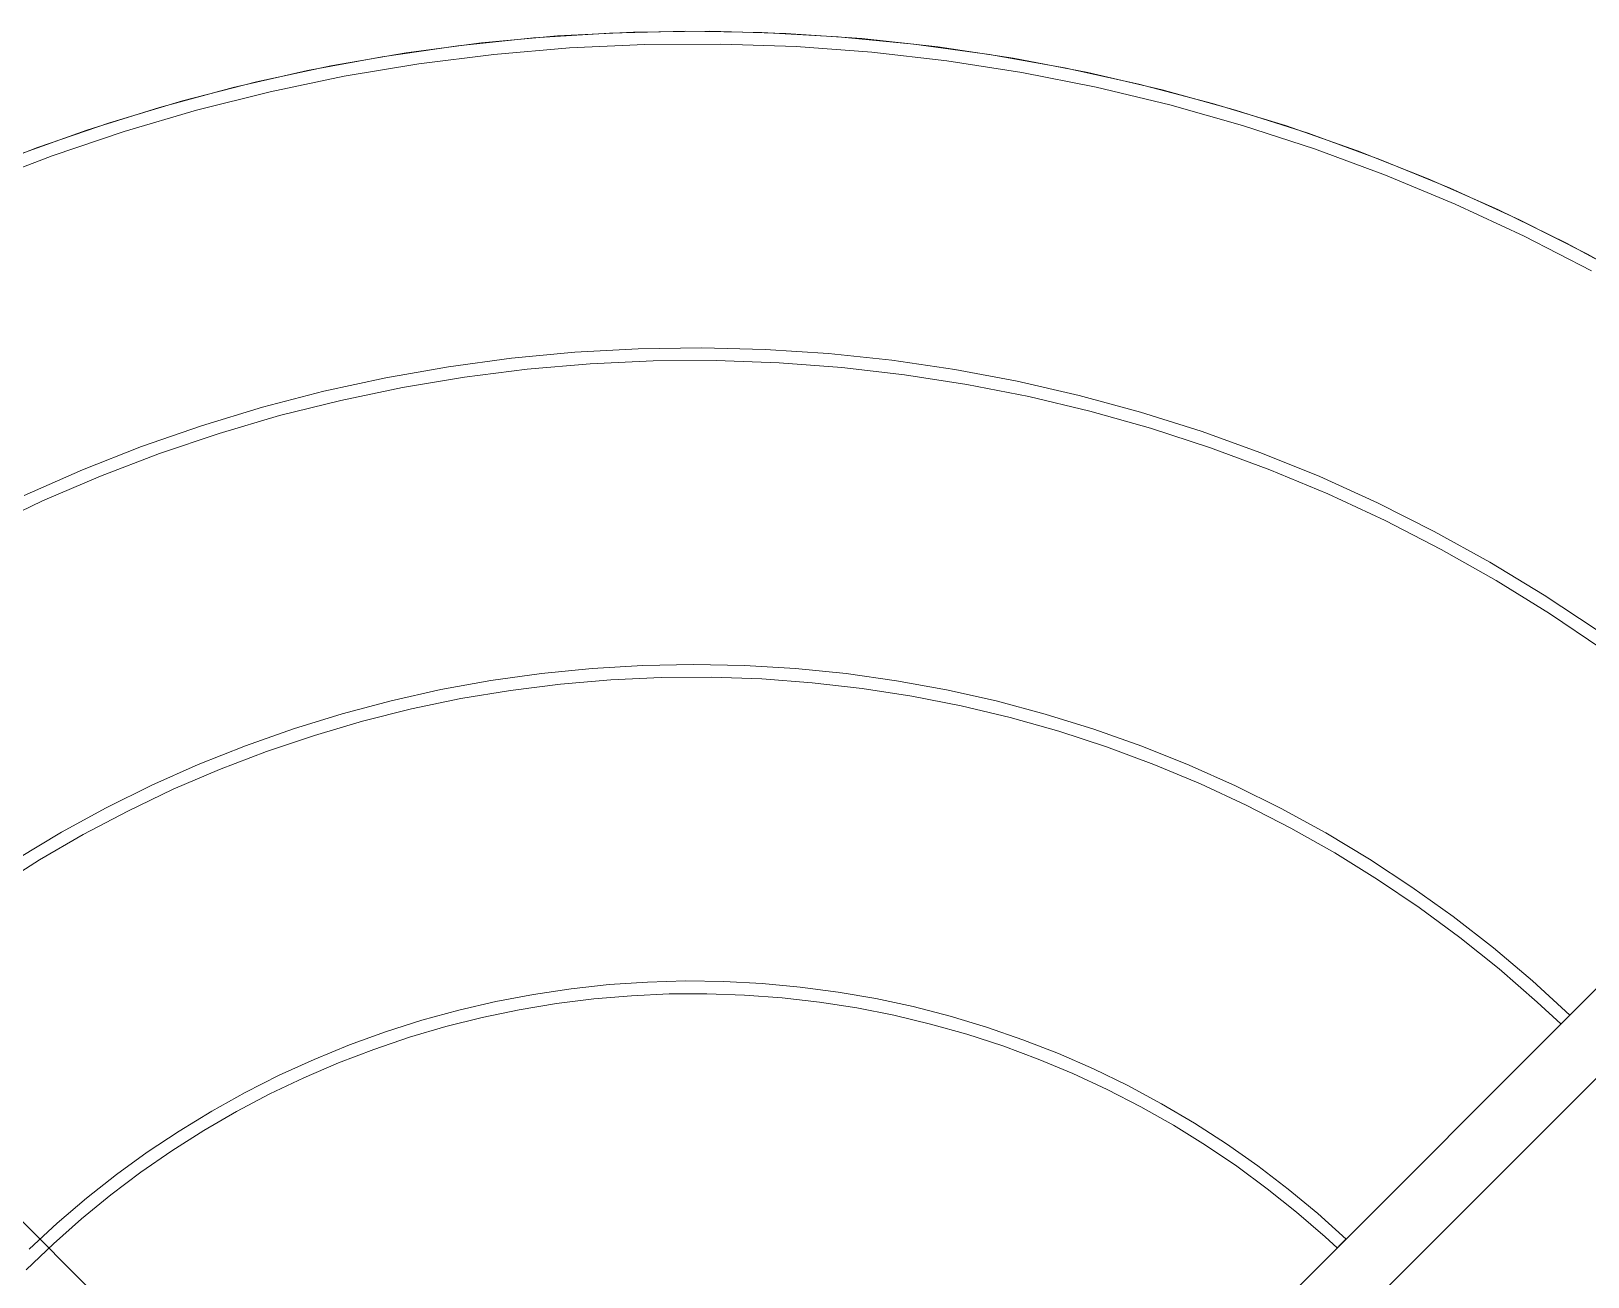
# Model space of a CAD drawing. Header units: millimetres. Extents: x -22227 to 20164, y 15335 to 61747.
# Drawn here: x -7923 to -7677, y 61351.2 to 61547.9 of the extents above; entities that cross this region are included whole.
import ezdxf

# ---------------------------------------------------------------- set-up
doc = ezdxf.new("R2010")
doc.units = ezdxf.units.MM
doc.layers.add('M-EQPM', color=7, linetype='Continuous', lineweight=5)

# ---------------------------------------------------------------- blocks, each defined once
blk = doc.blocks.new('DanNong_VRV_1 QUẠT - OD-A-12_1-2147179-MẶT BẰNG BỐ TRÍ THIẾT BỊ')
at = {"layer": 'M-EQPM'}
for p, q in [((-171.65, 419.45), (20.68, 227.11)), ((84.32, 227.11), (276.65, 419.45)), ((20.68, 227.11), (-168.82, 416.62)), ((273.82, 416.62), (84.32, 227.11)), ((283.72, 412.38), (91.39, 220.04)), ((91.39, 220.04), (280.9, 409.55))]:
    blk.add_line(p, q, dxfattribs=at)
at = {"layer": 'M-EQPM', "flags": 128}
for points in [[(201.07, 450), (190.48, 455.74), (179.67, 461.04), (168.66, 465.91), (157.46, 470.33), (146.1, 474.3), (134.58, 477.81), (122.94, 480.87), (111.18, 483.45), (99.32, 485.56), (87.4, 487.19), (75.41, 488.35), (63.39, 489.03), (51.35, 489.22), (39.32, 488.93), (27.3, 488.17), (15.33, 486.92), (3.41, 485.19), (-8.42, 482.99), (-20.16, 480.32), (-31.78, 477.18), (-43.27, 473.58), (-54.61, 469.52)], [(201.07, 450), (190.48, 455.74), (179.67, 461.04), (168.66, 465.91), (157.46, 470.33), (146.1, 474.3), (134.58, 477.81), (122.94, 480.87), (111.18, 483.45), (99.32, 485.56), (87.4, 487.19), (75.41, 488.35), (63.39, 489.03), (51.35, 489.22), (39.32, 488.93), (27.3, 488.17), (15.33, 486.92), (3.41, 485.19), (-8.42, 482.99), (-20.16, 480.32), (-31.78, 477.18), (-43.27, 473.58), (-54.61, 469.52)], [(204.35, 448.11), (193.84, 453.98), (183.1, 459.42), (172.15, 464.42), (161.01, 468.98), (149.69, 473.1), (138.22, 476.76), (126.61, 479.96), (114.89, 482.69), (103.06, 484.95), (91.16, 486.73), (79.19, 488.04), (67.18, 488.86), (55.14, 489.21), (43.11, 489.08), (31.08, 488.46), (19.09, 487.36), (7.16, 485.79), (-4.71, 483.74), (-16.48, 481.21), (-28.14, 478.22), (-39.67, 474.76), (-51.06, 470.85), (-62.27, 466.48)], [(-59.9, 465.29), (-48.73, 469.56), (-37.4, 473.39), (-25.93, 476.75), (-14.32, 479.66), (-2.62, 482.1), (9.18, 484.07), (21.04, 485.56), (32.96, 486.58), (44.91, 487.13), (56.87, 487.19), (68.82, 486.78), (80.74, 485.89), (92.62, 484.52), (104.44, 482.68), (116.17, 480.36), (127.81, 477.58), (139.32, 474.34), (150.69, 470.64), (161.9, 466.49), (172.94, 461.89), (183.79, 456.85), (194.43, 451.39)], [(-59.9, 465.29), (-48.73, 469.56), (-37.4, 473.39), (-25.93, 476.75), (-14.32, 479.66), (-2.62, 482.1), (9.18, 484.07), (21.04, 485.56), (32.96, 486.58), (44.91, 487.13), (56.87, 487.19), (68.82, 486.78), (80.74, 485.89), (92.62, 484.52), (104.44, 482.68), (116.17, 480.36), (127.81, 477.58), (139.32, 474.34), (150.69, 470.64), (161.9, 466.49), (172.94, 461.89), (183.79, 456.85), (194.43, 451.39)], [(-59.9, 465.29), (-48.73, 469.56), (-37.4, 473.39), (-25.93, 476.75), (-14.32, 479.66), (-2.62, 482.1), (9.18, 484.07), (21.04, 485.56), (32.96, 486.58), (44.91, 487.13), (56.87, 487.19), (68.82, 486.78), (80.74, 485.89), (92.62, 484.52), (104.44, 482.68), (116.17, 480.36), (127.81, 477.58), (139.32, 474.34), (150.69, 470.64), (161.9, 466.49), (172.94, 461.89), (183.79, 456.85), (194.43, 451.39)], [(195.36, 394.6), (186.99, 400.15), (178.41, 405.36), (169.62, 410.22), (160.65, 414.73), (151.51, 418.87), (142.21, 422.64), (132.76, 426.04), (123.19, 429.06), (113.5, 431.7), (103.71, 433.94), (93.85, 435.79), (83.91, 437.25), (73.93, 438.31), (63.91, 438.96), (53.87, 439.22), (43.84, 439.07), (33.81, 438.53), (23.82, 437.58), (13.87, 436.23), (3.98, 434.49), (-5.83, 432.35), (-15.54, 429.82), (-25.15, 426.91), (-34.63, 423.61), (-43.98, 419.94), (-53.17, 415.9)], [(-59.25, 410.74), (-50.26, 415.03), (-41.11, 418.96), (-31.8, 422.52), (-22.37, 425.7), (-12.81, 428.5), (-3.15, 430.92), (6.6, 432.96), (16.42, 434.6), (26.3, 435.84), (36.23, 436.69), (46.18, 437.14), (56.14, 437.2), (66.09, 436.85), (76.02, 436.11), (85.91, 434.97), (95.76, 433.44), (105.53, 431.51), (115.21, 429.2), (124.8, 426.5), (134.27, 423.41), (143.61, 419.96), (152.8, 416.13), (161.84, 411.93), (170.7, 407.38), (179.37, 402.48), (187.83, 397.24), (196.08, 391.66)], [(191.05, 333.84), (185.11, 339.27), (178.97, 344.45), (172.62, 349.38), (166.08, 354.06), (159.36, 358.47), (152.46, 362.6), (145.41, 366.46), (138.21, 370.03), (130.87, 373.32), (123.4, 376.3), (115.83, 378.99), (108.15, 381.37), (100.38, 383.44), (92.53, 385.2), (84.63, 386.64), (76.67, 387.76), (68.67, 388.57), (60.64, 389.06), (52.6, 389.22), (44.57, 389.07), (36.54, 388.59), (28.54, 387.79), (20.58, 386.67), (12.67, 385.24), (4.82, 383.49), (-2.95, 381.42), (-10.63, 379.05), (-18.21, 376.37), (-25.68, 373.4), (-33.02, 370.12), (-40.22, 366.56), (-47.28, 362.71), (-54.18, 358.58)], [(-57.45, 354.09), (-50.73, 358.35), (-43.85, 362.34), (-36.81, 366.06), (-29.62, 369.49), (-22.31, 372.63), (-14.88, 375.47), (-7.33, 378.01), (0.3, 380.26), (8.02, 382.19), (15.82, 383.81), (23.67, 385.12), (31.56, 386.12), (39.5, 386.8), (47.45, 387.16), (55.41, 387.2), (63.36, 386.93), (71.3, 386.33), (79.2, 385.42), (87.07, 384.2), (94.88, 382.66), (102.62, 380.81), (110.28, 378.65), (117.85, 376.19), (125.31, 373.42), (132.66, 370.36), (139.88, 367.01), (146.96, 363.37), (153.89, 359.46), (160.66, 355.26), (167.25, 350.81), (173.66, 346.09), (179.88, 341.12), (185.89, 335.9), (189.63, 332.43)], [(155.68, 298.47), (151.19, 302.51), (146.54, 306.37), (141.74, 310.03), (136.8, 313.5), (131.72, 316.77), (126.51, 319.84), (121.19, 322.69), (115.76, 325.33), (110.23, 327.75), (104.6, 329.95), (98.89, 331.92), (93.11, 333.66), (87.26, 335.17), (81.36, 336.44), (75.41, 337.48), (69.42, 338.27), (63.4, 338.83), (57.37, 339.14), (51.33, 339.22), (45.3, 339.05), (39.27, 338.64), (33.27, 337.99), (27.29, 337.1), (21.36, 335.98), (15.48, 334.61), (9.65, 333.02), (3.9, 331.19), (-1.78, 329.13), (-7.37, 326.84), (-12.87, 324.34), (-18.26, 321.62), (-23.54, 318.68), (-28.69, 315.53), (-33.72, 312.19), (-38.61, 308.64), (-43.35, 304.9), (-47.94, 300.97), (-52.37, 296.87)], [(-52.86, 293.58), (-48.56, 297.71), (-44.1, 301.66), (-39.49, 305.44), (-34.73, 309.02), (-29.83, 312.41), (-24.8, 315.61), (-19.64, 318.59), (-14.37, 321.38), (-8.99, 323.94), (-3.51, 326.29), (2.05, 328.42), (7.7, 330.33), (13.42, 332.01), (19.2, 333.45), (25.03, 334.67), (30.91, 335.65), (36.82, 336.4), (42.76, 336.9), (48.72, 337.17), (54.68, 337.21), (60.63, 337), (66.57, 336.56), (72.5, 335.87), (78.38, 334.96), (84.23, 333.8), (90.03, 332.42), (95.76, 330.8), (101.43, 328.96), (107.02, 326.89), (112.52, 324.6), (117.93, 322.09), (123.23, 319.37), (128.42, 316.43), (133.48, 313.29), (138.42, 309.96), (143.22, 306.42), (147.87, 302.7), (152.37, 298.8), (154.26, 297.06)]]:
    blk.add_lwpolyline(points, dxfattribs=at)
at = {"layer": 'M-EQPM'}
for points in [[(191.05, 333.84), (191.05, 333.84), (191.03, 333.82), (190.92, 333.72), (190.76, 333.56), (190.56, 333.36), (190.34, 333.14), (190.12, 332.91), (189.92, 332.71), (189.76, 332.55), (189.66, 332.45), (189.63, 332.43), (189.63, 332.43)], [(189.63, 332.43), (189.63, 332.43), (189.66, 332.45), (189.76, 332.55), (189.92, 332.71), (190.12, 332.91), (190.34, 333.14), (190.56, 333.36), (190.76, 333.56), (190.92, 333.72), (191.03, 333.82), (191.05, 333.84), (191.05, 333.84)], [(155.68, 298.47), (155.68, 298.47), (155.66, 298.45), (155.55, 298.35), (155.39, 298.19), (155.19, 297.99), (154.97, 297.77), (154.75, 297.54), (154.55, 297.34), (154.39, 297.18), (154.29, 297.08), (154.26, 297.06), (154.26, 297.06)], [(154.26, 297.06), (154.26, 297.06), (154.29, 297.08), (154.39, 297.18), (154.55, 297.34), (154.75, 297.54), (154.97, 297.77), (155.19, 297.99), (155.39, 298.19), (155.55, 298.35), (155.66, 298.45), (155.68, 298.47), (155.68, 298.47)]]:
    blk.add_open_spline(points, degree=3, dxfattribs=at)
blk = doc.blocks.new('DanNong_VRV_1 QUẠT - OD-A-12_1-V166-MẶT BẰNG BỐ TRÍ THIẾT BỊ')
at = {"layer": 'M-EQPM'}
for p, q in [((-171.65, 419.45), (20.68, 227.11)), ((84.32, 227.11), (276.65, 419.45)), ((20.68, 227.11), (-168.82, 416.62)), ((273.82, 416.62), (84.32, 227.11)), ((283.72, 412.38), (91.39, 220.04)), ((91.39, 220.04), (280.9, 409.55))]:
    blk.add_line(p, q, dxfattribs=at)
at = {"layer": 'M-EQPM', "flags": 128}
for points in [[(201.07, 450), (190.48, 455.74), (179.67, 461.04), (168.66, 465.91), (157.46, 470.33), (146.1, 474.3), (134.58, 477.81), (122.94, 480.87), (111.18, 483.45), (99.32, 485.56), (87.4, 487.19), (75.41, 488.35), (63.39, 489.03), (51.35, 489.22), (39.32, 488.93), (27.3, 488.17), (15.33, 486.92), (3.41, 485.19), (-8.42, 482.99), (-20.16, 480.32), (-31.78, 477.18), (-43.27, 473.58), (-54.61, 469.52)], [(201.07, 450), (190.48, 455.74), (179.67, 461.04), (168.66, 465.91), (157.46, 470.33), (146.1, 474.3), (134.58, 477.81), (122.94, 480.87), (111.18, 483.45), (99.32, 485.56), (87.4, 487.19), (75.41, 488.35), (63.39, 489.03), (51.35, 489.22), (39.32, 488.93), (27.3, 488.17), (15.33, 486.92), (3.41, 485.19), (-8.42, 482.99), (-20.16, 480.32), (-31.78, 477.18), (-43.27, 473.58), (-54.61, 469.52)], [(204.35, 448.11), (193.84, 453.98), (183.1, 459.42), (172.15, 464.42), (161.01, 468.98), (149.69, 473.1), (138.22, 476.76), (126.61, 479.96), (114.89, 482.69), (103.06, 484.95), (91.16, 486.73), (79.19, 488.04), (67.18, 488.86), (55.14, 489.21), (43.11, 489.08), (31.08, 488.46), (19.09, 487.36), (7.16, 485.79), (-4.71, 483.74), (-16.48, 481.21), (-28.14, 478.22), (-39.67, 474.76), (-51.06, 470.85), (-62.27, 466.48)], [(-59.9, 465.29), (-48.73, 469.56), (-37.4, 473.39), (-25.93, 476.75), (-14.32, 479.66), (-2.62, 482.1), (9.18, 484.07), (21.04, 485.56), (32.96, 486.58), (44.91, 487.13), (56.87, 487.19), (68.82, 486.78), (80.74, 485.89), (92.62, 484.52), (104.44, 482.68), (116.17, 480.36), (127.81, 477.58), (139.32, 474.34), (150.69, 470.64), (161.9, 466.49), (172.94, 461.89), (183.79, 456.85), (194.43, 451.39)], [(-59.9, 465.29), (-48.73, 469.56), (-37.4, 473.39), (-25.93, 476.75), (-14.32, 479.66), (-2.62, 482.1), (9.18, 484.07), (21.04, 485.56), (32.96, 486.58), (44.91, 487.13), (56.87, 487.19), (68.82, 486.78), (80.74, 485.89), (92.62, 484.52), (104.44, 482.68), (116.17, 480.36), (127.81, 477.58), (139.32, 474.34), (150.69, 470.64), (161.9, 466.49), (172.94, 461.89), (183.79, 456.85), (194.43, 451.39)], [(-59.9, 465.29), (-48.73, 469.56), (-37.4, 473.39), (-25.93, 476.75), (-14.32, 479.66), (-2.62, 482.1), (9.18, 484.07), (21.04, 485.56), (32.96, 486.58), (44.91, 487.13), (56.87, 487.19), (68.82, 486.78), (80.74, 485.89), (92.62, 484.52), (104.44, 482.68), (116.17, 480.36), (127.81, 477.58), (139.32, 474.34), (150.69, 470.64), (161.9, 466.49), (172.94, 461.89), (183.79, 456.85), (194.43, 451.39)], [(195.36, 394.6), (186.99, 400.15), (178.41, 405.36), (169.62, 410.22), (160.65, 414.73), (151.51, 418.87), (142.21, 422.64), (132.76, 426.04), (123.19, 429.06), (113.5, 431.7), (103.71, 433.94), (93.85, 435.79), (83.91, 437.25), (73.93, 438.31), (63.91, 438.96), (53.87, 439.22), (43.84, 439.07), (33.81, 438.53), (23.82, 437.58), (13.87, 436.23), (3.98, 434.49), (-5.83, 432.35), (-15.54, 429.82), (-25.15, 426.91), (-34.63, 423.61), (-43.98, 419.94), (-53.17, 415.9)], [(-59.25, 410.74), (-50.26, 415.03), (-41.11, 418.96), (-31.8, 422.52), (-22.37, 425.7), (-12.81, 428.5), (-3.15, 430.92), (6.6, 432.96), (16.42, 434.6), (26.3, 435.84), (36.23, 436.69), (46.18, 437.14), (56.14, 437.2), (66.09, 436.85), (76.02, 436.11), (85.91, 434.97), (95.76, 433.44), (105.53, 431.51), (115.21, 429.2), (124.8, 426.5), (134.27, 423.41), (143.61, 419.96), (152.8, 416.13), (161.84, 411.93), (170.7, 407.38), (179.37, 402.48), (187.83, 397.24), (196.08, 391.66)], [(191.05, 333.84), (185.11, 339.27), (178.97, 344.45), (172.62, 349.38), (166.08, 354.06), (159.36, 358.47), (152.46, 362.6), (145.41, 366.46), (138.21, 370.03), (130.87, 373.32), (123.4, 376.3), (115.83, 378.99), (108.15, 381.37), (100.38, 383.44), (92.53, 385.2), (84.63, 386.64), (76.67, 387.76), (68.67, 388.57), (60.64, 389.06), (52.6, 389.22), (44.57, 389.07), (36.54, 388.59), (28.54, 387.79), (20.58, 386.67), (12.67, 385.24), (4.82, 383.49), (-2.95, 381.42), (-10.63, 379.05), (-18.21, 376.37), (-25.68, 373.4), (-33.02, 370.12), (-40.22, 366.56), (-47.28, 362.71), (-54.18, 358.58)], [(-57.45, 354.09), (-50.73, 358.35), (-43.85, 362.34), (-36.81, 366.06), (-29.62, 369.49), (-22.31, 372.63), (-14.88, 375.47), (-7.33, 378.01), (0.3, 380.26), (8.02, 382.19), (15.82, 383.81), (23.67, 385.12), (31.56, 386.12), (39.5, 386.8), (47.45, 387.16), (55.41, 387.2), (63.36, 386.93), (71.3, 386.33), (79.2, 385.42), (87.07, 384.2), (94.88, 382.66), (102.62, 380.81), (110.28, 378.65), (117.85, 376.19), (125.31, 373.42), (132.66, 370.36), (139.88, 367.01), (146.96, 363.37), (153.89, 359.46), (160.66, 355.26), (167.25, 350.81), (173.66, 346.09), (179.88, 341.12), (185.89, 335.9), (189.63, 332.43)], [(155.68, 298.47), (151.19, 302.51), (146.54, 306.37), (141.74, 310.03), (136.8, 313.5), (131.72, 316.77), (126.51, 319.84), (121.19, 322.69), (115.76, 325.33), (110.23, 327.75), (104.6, 329.95), (98.89, 331.92), (93.11, 333.66), (87.26, 335.17), (81.36, 336.44), (75.41, 337.48), (69.42, 338.27), (63.4, 338.83), (57.37, 339.14), (51.33, 339.22), (45.3, 339.05), (39.27, 338.64), (33.27, 337.99), (27.29, 337.1), (21.36, 335.98), (15.48, 334.61), (9.65, 333.02), (3.9, 331.19), (-1.78, 329.13), (-7.37, 326.84), (-12.87, 324.34), (-18.26, 321.62), (-23.54, 318.68), (-28.69, 315.53), (-33.72, 312.19), (-38.61, 308.64), (-43.35, 304.9), (-47.94, 300.97), (-52.37, 296.87)], [(-52.86, 293.58), (-48.56, 297.71), (-44.1, 301.66), (-39.49, 305.44), (-34.73, 309.02), (-29.83, 312.41), (-24.8, 315.61), (-19.64, 318.59), (-14.37, 321.38), (-8.99, 323.94), (-3.51, 326.29), (2.05, 328.42), (7.7, 330.33), (13.42, 332.01), (19.2, 333.45), (25.03, 334.67), (30.91, 335.65), (36.82, 336.4), (42.76, 336.9), (48.72, 337.17), (54.68, 337.21), (60.63, 337), (66.57, 336.56), (72.5, 335.87), (78.38, 334.96), (84.23, 333.8), (90.03, 332.42), (95.76, 330.8), (101.43, 328.96), (107.02, 326.89), (112.52, 324.6), (117.93, 322.09), (123.23, 319.37), (128.42, 316.43), (133.48, 313.29), (138.42, 309.96), (143.22, 306.42), (147.87, 302.7), (152.37, 298.8), (154.26, 297.06)]]:
    blk.add_lwpolyline(points, dxfattribs=at)
at = {"layer": 'M-EQPM'}
for points in [[(191.05, 333.84), (191.05, 333.84), (191.03, 333.82), (190.92, 333.72), (190.76, 333.56), (190.56, 333.36), (190.34, 333.14), (190.12, 332.91), (189.92, 332.71), (189.76, 332.55), (189.66, 332.45), (189.63, 332.43), (189.63, 332.43)], [(189.63, 332.43), (189.63, 332.43), (189.66, 332.45), (189.76, 332.55), (189.92, 332.71), (190.12, 332.91), (190.34, 333.14), (190.56, 333.36), (190.76, 333.56), (190.92, 333.72), (191.03, 333.82), (191.05, 333.84), (191.05, 333.84)], [(155.68, 298.47), (155.68, 298.47), (155.66, 298.45), (155.55, 298.35), (155.39, 298.19), (155.19, 297.99), (154.97, 297.77), (154.75, 297.54), (154.55, 297.34), (154.39, 297.18), (154.29, 297.08), (154.26, 297.06), (154.26, 297.06)], [(154.26, 297.06), (154.26, 297.06), (154.29, 297.08), (154.39, 297.18), (154.55, 297.34), (154.75, 297.54), (154.97, 297.77), (155.19, 297.99), (155.39, 298.19), (155.55, 298.35), (155.66, 298.45), (155.68, 298.47), (155.68, 298.47)]]:
    blk.add_open_spline(points, degree=3, dxfattribs=at)
blk = doc.blocks.new('DanNong_VRV_1 QUẠT - OD-A-12_1-V175-MẶT BẰNG BỐ TRÍ THIẾT BỊ')
at = {"layer": 'M-EQPM'}
for p, q in [((-171.65, 419.45), (20.68, 227.11)), ((-171.65, 419.45), (20.68, 227.11)), ((84.32, 227.11), (276.65, 419.45)), ((84.32, 227.11), (276.65, 419.45)), ((20.68, 227.11), (-168.82, 416.62)), ((20.68, 227.11), (-168.82, 416.62)), ((273.82, 416.62), (84.32, 227.11)), ((273.82, 416.62), (84.32, 227.11)), ((283.72, 412.38), (91.39, 220.04)), ((283.72, 412.38), (91.39, 220.04)), ((91.39, 220.04), (280.9, 409.55)), ((91.39, 220.04), (280.9, 409.55))]:
    blk.add_line(p, q, dxfattribs=at)
at = {"layer": 'M-EQPM', "flags": 128}
for points in [[(201.07, 450), (190.48, 455.74), (179.67, 461.04), (168.66, 465.91), (157.46, 470.33), (146.1, 474.3), (134.58, 477.81), (122.94, 480.87), (111.18, 483.45), (99.32, 485.56), (87.4, 487.19), (75.41, 488.35), (63.39, 489.03), (51.35, 489.22), (39.32, 488.93), (27.3, 488.17), (15.33, 486.92), (3.41, 485.19), (-8.42, 482.99), (-20.16, 480.32), (-31.78, 477.18), (-43.27, 473.58), (-54.61, 469.52)], [(201.07, 450), (190.48, 455.74), (179.67, 461.04), (168.66, 465.91), (157.46, 470.33), (146.1, 474.3), (134.58, 477.81), (122.94, 480.87), (111.18, 483.45), (99.32, 485.56), (87.4, 487.19), (75.41, 488.35), (63.39, 489.03), (51.35, 489.22), (39.32, 488.93), (27.3, 488.17), (15.33, 486.92), (3.41, 485.19), (-8.42, 482.99), (-20.16, 480.32), (-31.78, 477.18), (-43.27, 473.58), (-54.61, 469.52)], [(201.07, 450), (190.48, 455.74), (179.67, 461.04), (168.66, 465.91), (157.46, 470.33), (146.1, 474.3), (134.58, 477.81), (122.94, 480.87), (111.18, 483.45), (99.32, 485.56), (87.4, 487.19), (75.41, 488.35), (63.39, 489.03), (51.35, 489.22), (39.32, 488.93), (27.3, 488.17), (15.33, 486.92), (3.41, 485.19), (-8.42, 482.99), (-20.16, 480.32), (-31.78, 477.18), (-43.27, 473.58), (-54.61, 469.52)], [(201.07, 450), (190.48, 455.74), (179.67, 461.04), (168.66, 465.91), (157.46, 470.33), (146.1, 474.3), (134.58, 477.81), (122.94, 480.87), (111.18, 483.45), (99.32, 485.56), (87.4, 487.19), (75.41, 488.35), (63.39, 489.03), (51.35, 489.22), (39.32, 488.93), (27.3, 488.17), (15.33, 486.92), (3.41, 485.19), (-8.42, 482.99), (-20.16, 480.32), (-31.78, 477.18), (-43.27, 473.58), (-54.61, 469.52)], [(204.35, 448.11), (193.84, 453.98), (183.1, 459.42), (172.15, 464.42), (161.01, 468.98), (149.69, 473.1), (138.22, 476.76), (126.61, 479.96), (114.89, 482.69), (103.06, 484.95), (91.16, 486.73), (79.19, 488.04), (67.18, 488.86), (55.14, 489.21), (43.11, 489.08), (31.08, 488.46), (19.09, 487.36), (7.16, 485.79), (-4.71, 483.74), (-16.48, 481.21), (-28.14, 478.22), (-39.67, 474.76), (-51.06, 470.85), (-62.27, 466.48)], [(204.35, 448.11), (193.84, 453.98), (183.1, 459.42), (172.15, 464.42), (161.01, 468.98), (149.69, 473.1), (138.22, 476.76), (126.61, 479.96), (114.89, 482.69), (103.06, 484.95), (91.16, 486.73), (79.19, 488.04), (67.18, 488.86), (55.14, 489.21), (43.11, 489.08), (31.08, 488.46), (19.09, 487.36), (7.16, 485.79), (-4.71, 483.74), (-16.48, 481.21), (-28.14, 478.22), (-39.67, 474.76), (-51.06, 470.85), (-62.27, 466.48)], [(-59.9, 465.29), (-48.73, 469.56), (-37.4, 473.39), (-25.93, 476.75), (-14.32, 479.66), (-2.62, 482.1), (9.18, 484.07), (21.04, 485.56), (32.96, 486.58), (44.91, 487.13), (56.87, 487.19), (68.82, 486.78), (80.74, 485.89), (92.62, 484.52), (104.44, 482.68), (116.17, 480.36), (127.81, 477.58), (139.32, 474.34), (150.69, 470.64), (161.9, 466.49), (172.94, 461.89), (183.79, 456.85), (194.43, 451.39)], [(-59.9, 465.29), (-48.73, 469.56), (-37.4, 473.39), (-25.93, 476.75), (-14.32, 479.66), (-2.62, 482.1), (9.18, 484.07), (21.04, 485.56), (32.96, 486.58), (44.91, 487.13), (56.87, 487.19), (68.82, 486.78), (80.74, 485.89), (92.62, 484.52), (104.44, 482.68), (116.17, 480.36), (127.81, 477.58), (139.32, 474.34), (150.69, 470.64), (161.9, 466.49), (172.94, 461.89), (183.79, 456.85), (194.43, 451.39)], [(-59.9, 465.29), (-48.73, 469.56), (-37.4, 473.39), (-25.93, 476.75), (-14.32, 479.66), (-2.62, 482.1), (9.18, 484.07), (21.04, 485.56), (32.96, 486.58), (44.91, 487.13), (56.87, 487.19), (68.82, 486.78), (80.74, 485.89), (92.62, 484.52), (104.44, 482.68), (116.17, 480.36), (127.81, 477.58), (139.32, 474.34), (150.69, 470.64), (161.9, 466.49), (172.94, 461.89), (183.79, 456.85), (194.43, 451.39)], [(-59.9, 465.29), (-48.73, 469.56), (-37.4, 473.39), (-25.93, 476.75), (-14.32, 479.66), (-2.62, 482.1), (9.18, 484.07), (21.04, 485.56), (32.96, 486.58), (44.91, 487.13), (56.87, 487.19), (68.82, 486.78), (80.74, 485.89), (92.62, 484.52), (104.44, 482.68), (116.17, 480.36), (127.81, 477.58), (139.32, 474.34), (150.69, 470.64), (161.9, 466.49), (172.94, 461.89), (183.79, 456.85), (194.43, 451.39)], [(-59.9, 465.29), (-48.73, 469.56), (-37.4, 473.39), (-25.93, 476.75), (-14.32, 479.66), (-2.62, 482.1), (9.18, 484.07), (21.04, 485.56), (32.96, 486.58), (44.91, 487.13), (56.87, 487.19), (68.82, 486.78), (80.74, 485.89), (92.62, 484.52), (104.44, 482.68), (116.17, 480.36), (127.81, 477.58), (139.32, 474.34), (150.69, 470.64), (161.9, 466.49), (172.94, 461.89), (183.79, 456.85), (194.43, 451.39)], [(-59.9, 465.29), (-48.73, 469.56), (-37.4, 473.39), (-25.93, 476.75), (-14.32, 479.66), (-2.62, 482.1), (9.18, 484.07), (21.04, 485.56), (32.96, 486.58), (44.91, 487.13), (56.87, 487.19), (68.82, 486.78), (80.74, 485.89), (92.62, 484.52), (104.44, 482.68), (116.17, 480.36), (127.81, 477.58), (139.32, 474.34), (150.69, 470.64), (161.9, 466.49), (172.94, 461.89), (183.79, 456.85), (194.43, 451.39)], [(195.36, 394.6), (186.99, 400.15), (178.41, 405.36), (169.62, 410.22), (160.65, 414.73), (151.51, 418.87), (142.21, 422.64), (132.76, 426.04), (123.19, 429.06), (113.5, 431.7), (103.71, 433.94), (93.85, 435.79), (83.91, 437.25), (73.93, 438.31), (63.91, 438.96), (53.87, 439.22), (43.84, 439.07), (33.81, 438.53), (23.82, 437.58), (13.87, 436.23), (3.98, 434.49), (-5.83, 432.35), (-15.54, 429.82), (-25.15, 426.91), (-34.63, 423.61), (-43.98, 419.94), (-53.17, 415.9)], [(195.36, 394.6), (186.99, 400.15), (178.41, 405.36), (169.62, 410.22), (160.65, 414.73), (151.51, 418.87), (142.21, 422.64), (132.76, 426.04), (123.19, 429.06), (113.5, 431.7), (103.71, 433.94), (93.85, 435.79), (83.91, 437.25), (73.93, 438.31), (63.91, 438.96), (53.87, 439.22), (43.84, 439.07), (33.81, 438.53), (23.82, 437.58), (13.87, 436.23), (3.98, 434.49), (-5.83, 432.35), (-15.54, 429.82), (-25.15, 426.91), (-34.63, 423.61), (-43.98, 419.94), (-53.17, 415.9)], [(-59.25, 410.74), (-50.26, 415.03), (-41.11, 418.96), (-31.8, 422.52), (-22.37, 425.7), (-12.81, 428.5), (-3.15, 430.92), (6.6, 432.96), (16.42, 434.6), (26.3, 435.84), (36.23, 436.69), (46.18, 437.14), (56.14, 437.2), (66.09, 436.85), (76.02, 436.11), (85.91, 434.97), (95.76, 433.44), (105.53, 431.51), (115.21, 429.2), (124.8, 426.5), (134.27, 423.41), (143.61, 419.96), (152.8, 416.13), (161.84, 411.93), (170.7, 407.38), (179.37, 402.48), (187.83, 397.24), (196.08, 391.66)], [(-59.25, 410.74), (-50.26, 415.03), (-41.11, 418.96), (-31.8, 422.52), (-22.37, 425.7), (-12.81, 428.5), (-3.15, 430.92), (6.6, 432.96), (16.42, 434.6), (26.3, 435.84), (36.23, 436.69), (46.18, 437.14), (56.14, 437.2), (66.09, 436.85), (76.02, 436.11), (85.91, 434.97), (95.76, 433.44), (105.53, 431.51), (115.21, 429.2), (124.8, 426.5), (134.27, 423.41), (143.61, 419.96), (152.8, 416.13), (161.84, 411.93), (170.7, 407.38), (179.37, 402.48), (187.83, 397.24), (196.08, 391.66)], [(191.05, 333.84), (185.11, 339.27), (178.97, 344.45), (172.62, 349.38), (166.08, 354.06), (159.36, 358.47), (152.46, 362.6), (145.41, 366.46), (138.21, 370.03), (130.87, 373.32), (123.4, 376.3), (115.83, 378.99), (108.15, 381.37), (100.38, 383.44), (92.53, 385.2), (84.63, 386.64), (76.67, 387.76), (68.67, 388.57), (60.64, 389.06), (52.6, 389.22), (44.57, 389.07), (36.54, 388.59), (28.54, 387.79), (20.58, 386.67), (12.67, 385.24), (4.82, 383.49), (-2.95, 381.42), (-10.63, 379.05), (-18.21, 376.37), (-25.68, 373.4), (-33.02, 370.12), (-40.22, 366.56), (-47.28, 362.71), (-54.18, 358.58)], [(191.05, 333.84), (185.11, 339.27), (178.97, 344.45), (172.62, 349.38), (166.08, 354.06), (159.36, 358.47), (152.46, 362.6), (145.41, 366.46), (138.21, 370.03), (130.87, 373.32), (123.4, 376.3), (115.83, 378.99), (108.15, 381.37), (100.38, 383.44), (92.53, 385.2), (84.63, 386.64), (76.67, 387.76), (68.67, 388.57), (60.64, 389.06), (52.6, 389.22), (44.57, 389.07), (36.54, 388.59), (28.54, 387.79), (20.58, 386.67), (12.67, 385.24), (4.82, 383.49), (-2.95, 381.42), (-10.63, 379.05), (-18.21, 376.37), (-25.68, 373.4), (-33.02, 370.12), (-40.22, 366.56), (-47.28, 362.71), (-54.18, 358.58)], [(-57.45, 354.09), (-50.73, 358.35), (-43.85, 362.34), (-36.81, 366.06), (-29.62, 369.49), (-22.31, 372.63), (-14.88, 375.47), (-7.33, 378.01), (0.3, 380.26), (8.02, 382.19), (15.82, 383.81), (23.67, 385.12), (31.56, 386.12), (39.5, 386.8), (47.45, 387.16), (55.41, 387.2), (63.36, 386.93), (71.3, 386.33), (79.2, 385.42), (87.07, 384.2), (94.88, 382.66), (102.62, 380.81), (110.28, 378.65), (117.85, 376.19), (125.31, 373.42), (132.66, 370.36), (139.88, 367.01), (146.96, 363.37), (153.89, 359.46), (160.66, 355.26), (167.25, 350.81), (173.66, 346.09), (179.88, 341.12), (185.89, 335.9), (189.63, 332.43)], [(-57.45, 354.09), (-50.73, 358.35), (-43.85, 362.34), (-36.81, 366.06), (-29.62, 369.49), (-22.31, 372.63), (-14.88, 375.47), (-7.33, 378.01), (0.3, 380.26), (8.02, 382.19), (15.82, 383.81), (23.67, 385.12), (31.56, 386.12), (39.5, 386.8), (47.45, 387.16), (55.41, 387.2), (63.36, 386.93), (71.3, 386.33), (79.2, 385.42), (87.07, 384.2), (94.88, 382.66), (102.62, 380.81), (110.28, 378.65), (117.85, 376.19), (125.31, 373.42), (132.66, 370.36), (139.88, 367.01), (146.96, 363.37), (153.89, 359.46), (160.66, 355.26), (167.25, 350.81), (173.66, 346.09), (179.88, 341.12), (185.89, 335.9), (189.63, 332.43)], [(155.68, 298.47), (151.19, 302.51), (146.54, 306.37), (141.74, 310.03), (136.8, 313.5), (131.72, 316.77), (126.51, 319.84), (121.19, 322.69), (115.76, 325.33), (110.23, 327.75), (104.6, 329.95), (98.89, 331.92), (93.11, 333.66), (87.26, 335.17), (81.36, 336.44), (75.41, 337.48), (69.42, 338.27), (63.4, 338.83), (57.37, 339.14), (51.33, 339.22), (45.3, 339.05), (39.27, 338.64), (33.27, 337.99), (27.29, 337.1), (21.36, 335.98), (15.48, 334.61), (9.65, 333.02), (3.9, 331.19), (-1.78, 329.13), (-7.37, 326.84), (-12.87, 324.34), (-18.26, 321.62), (-23.54, 318.68), (-28.69, 315.53), (-33.72, 312.19), (-38.61, 308.64), (-43.35, 304.9), (-47.94, 300.97), (-52.37, 296.87)], [(155.68, 298.47), (151.19, 302.51), (146.54, 306.37), (141.74, 310.03), (136.8, 313.5), (131.72, 316.77), (126.51, 319.84), (121.19, 322.69), (115.76, 325.33), (110.23, 327.75), (104.6, 329.95), (98.89, 331.92), (93.11, 333.66), (87.26, 335.17), (81.36, 336.44), (75.41, 337.48), (69.42, 338.27), (63.4, 338.83), (57.37, 339.14), (51.33, 339.22), (45.3, 339.05), (39.27, 338.64), (33.27, 337.99), (27.29, 337.1), (21.36, 335.98), (15.48, 334.61), (9.65, 333.02), (3.9, 331.19), (-1.78, 329.13), (-7.37, 326.84), (-12.87, 324.34), (-18.26, 321.62), (-23.54, 318.68), (-28.69, 315.53), (-33.72, 312.19), (-38.61, 308.64), (-43.35, 304.9), (-47.94, 300.97), (-52.37, 296.87)], [(-52.86, 293.58), (-48.56, 297.71), (-44.1, 301.66), (-39.49, 305.44), (-34.73, 309.02), (-29.83, 312.41), (-24.8, 315.61), (-19.64, 318.59), (-14.37, 321.38), (-8.99, 323.94), (-3.51, 326.29), (2.05, 328.42), (7.7, 330.33), (13.42, 332.01), (19.2, 333.45), (25.03, 334.67), (30.91, 335.65), (36.82, 336.4), (42.76, 336.9), (48.72, 337.17), (54.68, 337.21), (60.63, 337), (66.57, 336.56), (72.5, 335.87), (78.38, 334.96), (84.23, 333.8), (90.03, 332.42), (95.76, 330.8), (101.43, 328.96), (107.02, 326.89), (112.52, 324.6), (117.93, 322.09), (123.23, 319.37), (128.42, 316.43), (133.48, 313.29), (138.42, 309.96), (143.22, 306.42), (147.87, 302.7), (152.37, 298.8), (154.26, 297.06)], [(-52.86, 293.58), (-48.56, 297.71), (-44.1, 301.66), (-39.49, 305.44), (-34.73, 309.02), (-29.83, 312.41), (-24.8, 315.61), (-19.64, 318.59), (-14.37, 321.38), (-8.99, 323.94), (-3.51, 326.29), (2.05, 328.42), (7.7, 330.33), (13.42, 332.01), (19.2, 333.45), (25.03, 334.67), (30.91, 335.65), (36.82, 336.4), (42.76, 336.9), (48.72, 337.17), (54.68, 337.21), (60.63, 337), (66.57, 336.56), (72.5, 335.87), (78.38, 334.96), (84.23, 333.8), (90.03, 332.42), (95.76, 330.8), (101.43, 328.96), (107.02, 326.89), (112.52, 324.6), (117.93, 322.09), (123.23, 319.37), (128.42, 316.43), (133.48, 313.29), (138.42, 309.96), (143.22, 306.42), (147.87, 302.7), (152.37, 298.8), (154.26, 297.06)]]:
    blk.add_lwpolyline(points, dxfattribs=at)
at = {"layer": 'M-EQPM'}
for points in [[(191.05, 333.84), (191.05, 333.84), (191.03, 333.82), (190.92, 333.72), (190.76, 333.56), (190.56, 333.36), (190.34, 333.14), (190.12, 332.91), (189.92, 332.71), (189.76, 332.55), (189.66, 332.45), (189.63, 332.43), (189.63, 332.43)], [(189.63, 332.43), (189.63, 332.43), (189.66, 332.45), (189.76, 332.55), (189.92, 332.71), (190.12, 332.91), (190.34, 333.14), (190.56, 333.36), (190.76, 333.56), (190.92, 333.72), (191.03, 333.82), (191.05, 333.84), (191.05, 333.84)], [(191.05, 333.84), (191.05, 333.84), (191.03, 333.82), (190.92, 333.72), (190.76, 333.56), (190.56, 333.36), (190.34, 333.14), (190.12, 332.91), (189.92, 332.71), (189.76, 332.55), (189.66, 332.45), (189.63, 332.43), (189.63, 332.43)], [(189.63, 332.43), (189.63, 332.43), (189.66, 332.45), (189.76, 332.55), (189.92, 332.71), (190.12, 332.91), (190.34, 333.14), (190.56, 333.36), (190.76, 333.56), (190.92, 333.72), (191.03, 333.82), (191.05, 333.84), (191.05, 333.84)], [(155.68, 298.47), (155.68, 298.47), (155.66, 298.45), (155.55, 298.35), (155.39, 298.19), (155.19, 297.99), (154.97, 297.77), (154.75, 297.54), (154.55, 297.34), (154.39, 297.18), (154.29, 297.08), (154.26, 297.06), (154.26, 297.06)], [(154.26, 297.06), (154.26, 297.06), (154.29, 297.08), (154.39, 297.18), (154.55, 297.34), (154.75, 297.54), (154.97, 297.77), (155.19, 297.99), (155.39, 298.19), (155.55, 298.35), (155.66, 298.45), (155.68, 298.47), (155.68, 298.47)], [(155.68, 298.47), (155.68, 298.47), (155.66, 298.45), (155.55, 298.35), (155.39, 298.19), (155.19, 297.99), (154.97, 297.77), (154.75, 297.54), (154.55, 297.34), (154.39, 297.18), (154.29, 297.08), (154.26, 297.06), (154.26, 297.06)], [(154.26, 297.06), (154.26, 297.06), (154.29, 297.08), (154.39, 297.18), (154.55, 297.34), (154.75, 297.54), (154.97, 297.77), (155.19, 297.99), (155.39, 298.19), (155.55, 298.35), (155.66, 298.45), (155.68, 298.47), (155.68, 298.47)]]:
    blk.add_open_spline(points, degree=3, dxfattribs=at)
blk = doc.blocks.new('DanNong_VRV_1 QUẠT - OD-A-12_1-V180-MẶT BẰNG BỐ TRÍ THIẾT BỊ')
at = {"layer": 'M-EQPM'}
for p, q in [((-171.65, 419.45), (20.68, 227.11)), ((-171.65, 419.45), (20.68, 227.11)), ((84.32, 227.11), (276.65, 419.45)), ((84.32, 227.11), (276.65, 419.45)), ((20.68, 227.11), (-168.82, 416.62)), ((20.68, 227.11), (-168.82, 416.62)), ((273.82, 416.62), (84.32, 227.11)), ((273.82, 416.62), (84.32, 227.11)), ((283.72, 412.38), (91.39, 220.04)), ((283.72, 412.38), (91.39, 220.04)), ((91.39, 220.04), (280.9, 409.55)), ((91.39, 220.04), (280.9, 409.55))]:
    blk.add_line(p, q, dxfattribs=at)
at = {"layer": 'M-EQPM', "flags": 128}
for points in [[(201.07, 450), (190.48, 455.74), (179.67, 461.04), (168.66, 465.91), (157.46, 470.33), (146.1, 474.3), (134.58, 477.81), (122.94, 480.87), (111.18, 483.45), (99.32, 485.56), (87.4, 487.19), (75.41, 488.35), (63.39, 489.03), (51.35, 489.22), (39.32, 488.93), (27.3, 488.17), (15.33, 486.92), (3.41, 485.19), (-8.42, 482.99), (-20.16, 480.32), (-31.78, 477.18), (-43.27, 473.58), (-54.61, 469.52)], [(201.07, 450), (190.48, 455.74), (179.67, 461.04), (168.66, 465.91), (157.46, 470.33), (146.1, 474.3), (134.58, 477.81), (122.94, 480.87), (111.18, 483.45), (99.32, 485.56), (87.4, 487.19), (75.41, 488.35), (63.39, 489.03), (51.35, 489.22), (39.32, 488.93), (27.3, 488.17), (15.33, 486.92), (3.41, 485.19), (-8.42, 482.99), (-20.16, 480.32), (-31.78, 477.18), (-43.27, 473.58), (-54.61, 469.52)], [(201.07, 450), (190.48, 455.74), (179.67, 461.04), (168.66, 465.91), (157.46, 470.33), (146.1, 474.3), (134.58, 477.81), (122.94, 480.87), (111.18, 483.45), (99.32, 485.56), (87.4, 487.19), (75.41, 488.35), (63.39, 489.03), (51.35, 489.22), (39.32, 488.93), (27.3, 488.17), (15.33, 486.92), (3.41, 485.19), (-8.42, 482.99), (-20.16, 480.32), (-31.78, 477.18), (-43.27, 473.58), (-54.61, 469.52)], [(201.07, 450), (190.48, 455.74), (179.67, 461.04), (168.66, 465.91), (157.46, 470.33), (146.1, 474.3), (134.58, 477.81), (122.94, 480.87), (111.18, 483.45), (99.32, 485.56), (87.4, 487.19), (75.41, 488.35), (63.39, 489.03), (51.35, 489.22), (39.32, 488.93), (27.3, 488.17), (15.33, 486.92), (3.41, 485.19), (-8.42, 482.99), (-20.16, 480.32), (-31.78, 477.18), (-43.27, 473.58), (-54.61, 469.52)], [(204.35, 448.11), (193.84, 453.98), (183.1, 459.42), (172.15, 464.42), (161.01, 468.98), (149.69, 473.1), (138.22, 476.76), (126.61, 479.96), (114.89, 482.69), (103.06, 484.95), (91.16, 486.73), (79.19, 488.04), (67.18, 488.86), (55.14, 489.21), (43.11, 489.08), (31.08, 488.46), (19.09, 487.36), (7.16, 485.79), (-4.71, 483.74), (-16.48, 481.21), (-28.14, 478.22), (-39.67, 474.76), (-51.06, 470.85), (-62.27, 466.48)], [(204.35, 448.11), (193.84, 453.98), (183.1, 459.42), (172.15, 464.42), (161.01, 468.98), (149.69, 473.1), (138.22, 476.76), (126.61, 479.96), (114.89, 482.69), (103.06, 484.95), (91.16, 486.73), (79.19, 488.04), (67.18, 488.86), (55.14, 489.21), (43.11, 489.08), (31.08, 488.46), (19.09, 487.36), (7.16, 485.79), (-4.71, 483.74), (-16.48, 481.21), (-28.14, 478.22), (-39.67, 474.76), (-51.06, 470.85), (-62.27, 466.48)], [(-59.9, 465.29), (-48.73, 469.56), (-37.4, 473.39), (-25.93, 476.75), (-14.32, 479.66), (-2.62, 482.1), (9.18, 484.07), (21.04, 485.56), (32.96, 486.58), (44.91, 487.13), (56.87, 487.19), (68.82, 486.78), (80.74, 485.89), (92.62, 484.52), (104.44, 482.68), (116.17, 480.36), (127.81, 477.58), (139.32, 474.34), (150.69, 470.64), (161.9, 466.49), (172.94, 461.89), (183.79, 456.85), (194.43, 451.39)], [(-59.9, 465.29), (-48.73, 469.56), (-37.4, 473.39), (-25.93, 476.75), (-14.32, 479.66), (-2.62, 482.1), (9.18, 484.07), (21.04, 485.56), (32.96, 486.58), (44.91, 487.13), (56.87, 487.19), (68.82, 486.78), (80.74, 485.89), (92.62, 484.52), (104.44, 482.68), (116.17, 480.36), (127.81, 477.58), (139.32, 474.34), (150.69, 470.64), (161.9, 466.49), (172.94, 461.89), (183.79, 456.85), (194.43, 451.39)], [(-59.9, 465.29), (-48.73, 469.56), (-37.4, 473.39), (-25.93, 476.75), (-14.32, 479.66), (-2.62, 482.1), (9.18, 484.07), (21.04, 485.56), (32.96, 486.58), (44.91, 487.13), (56.87, 487.19), (68.82, 486.78), (80.74, 485.89), (92.62, 484.52), (104.44, 482.68), (116.17, 480.36), (127.81, 477.58), (139.32, 474.34), (150.69, 470.64), (161.9, 466.49), (172.94, 461.89), (183.79, 456.85), (194.43, 451.39)], [(-59.9, 465.29), (-48.73, 469.56), (-37.4, 473.39), (-25.93, 476.75), (-14.32, 479.66), (-2.62, 482.1), (9.18, 484.07), (21.04, 485.56), (32.96, 486.58), (44.91, 487.13), (56.87, 487.19), (68.82, 486.78), (80.74, 485.89), (92.62, 484.52), (104.44, 482.68), (116.17, 480.36), (127.81, 477.58), (139.32, 474.34), (150.69, 470.64), (161.9, 466.49), (172.94, 461.89), (183.79, 456.85), (194.43, 451.39)], [(-59.9, 465.29), (-48.73, 469.56), (-37.4, 473.39), (-25.93, 476.75), (-14.32, 479.66), (-2.62, 482.1), (9.18, 484.07), (21.04, 485.56), (32.96, 486.58), (44.91, 487.13), (56.87, 487.19), (68.82, 486.78), (80.74, 485.89), (92.62, 484.52), (104.44, 482.68), (116.17, 480.36), (127.81, 477.58), (139.32, 474.34), (150.69, 470.64), (161.9, 466.49), (172.94, 461.89), (183.79, 456.85), (194.43, 451.39)], [(-59.9, 465.29), (-48.73, 469.56), (-37.4, 473.39), (-25.93, 476.75), (-14.32, 479.66), (-2.62, 482.1), (9.18, 484.07), (21.04, 485.56), (32.96, 486.58), (44.91, 487.13), (56.87, 487.19), (68.82, 486.78), (80.74, 485.89), (92.62, 484.52), (104.44, 482.68), (116.17, 480.36), (127.81, 477.58), (139.32, 474.34), (150.69, 470.64), (161.9, 466.49), (172.94, 461.89), (183.79, 456.85), (194.43, 451.39)], [(195.36, 394.6), (186.99, 400.15), (178.41, 405.36), (169.62, 410.22), (160.65, 414.73), (151.51, 418.87), (142.21, 422.64), (132.76, 426.04), (123.19, 429.06), (113.5, 431.7), (103.71, 433.94), (93.85, 435.79), (83.91, 437.25), (73.93, 438.31), (63.91, 438.96), (53.87, 439.22), (43.84, 439.07), (33.81, 438.53), (23.82, 437.58), (13.87, 436.23), (3.98, 434.49), (-5.83, 432.35), (-15.54, 429.82), (-25.15, 426.91), (-34.63, 423.61), (-43.98, 419.94), (-53.17, 415.9)], [(195.36, 394.6), (186.99, 400.15), (178.41, 405.36), (169.62, 410.22), (160.65, 414.73), (151.51, 418.87), (142.21, 422.64), (132.76, 426.04), (123.19, 429.06), (113.5, 431.7), (103.71, 433.94), (93.85, 435.79), (83.91, 437.25), (73.93, 438.31), (63.91, 438.96), (53.87, 439.22), (43.84, 439.07), (33.81, 438.53), (23.82, 437.58), (13.87, 436.23), (3.98, 434.49), (-5.83, 432.35), (-15.54, 429.82), (-25.15, 426.91), (-34.63, 423.61), (-43.98, 419.94), (-53.17, 415.9)], [(-59.25, 410.74), (-50.26, 415.03), (-41.11, 418.96), (-31.8, 422.52), (-22.37, 425.7), (-12.81, 428.5), (-3.15, 430.92), (6.6, 432.96), (16.42, 434.6), (26.3, 435.84), (36.23, 436.69), (46.18, 437.14), (56.14, 437.2), (66.09, 436.85), (76.02, 436.11), (85.91, 434.97), (95.76, 433.44), (105.53, 431.51), (115.21, 429.2), (124.8, 426.5), (134.27, 423.41), (143.61, 419.96), (152.8, 416.13), (161.84, 411.93), (170.7, 407.38), (179.37, 402.48), (187.83, 397.24), (196.08, 391.66)], [(-59.25, 410.74), (-50.26, 415.03), (-41.11, 418.96), (-31.8, 422.52), (-22.37, 425.7), (-12.81, 428.5), (-3.15, 430.92), (6.6, 432.96), (16.42, 434.6), (26.3, 435.84), (36.23, 436.69), (46.18, 437.14), (56.14, 437.2), (66.09, 436.85), (76.02, 436.11), (85.91, 434.97), (95.76, 433.44), (105.53, 431.51), (115.21, 429.2), (124.8, 426.5), (134.27, 423.41), (143.61, 419.96), (152.8, 416.13), (161.84, 411.93), (170.7, 407.38), (179.37, 402.48), (187.83, 397.24), (196.08, 391.66)], [(191.05, 333.84), (185.11, 339.27), (178.97, 344.45), (172.62, 349.38), (166.08, 354.06), (159.36, 358.47), (152.46, 362.6), (145.41, 366.46), (138.21, 370.03), (130.87, 373.32), (123.4, 376.3), (115.83, 378.99), (108.15, 381.37), (100.38, 383.44), (92.53, 385.2), (84.63, 386.64), (76.67, 387.76), (68.67, 388.57), (60.64, 389.06), (52.6, 389.22), (44.57, 389.07), (36.54, 388.59), (28.54, 387.79), (20.58, 386.67), (12.67, 385.24), (4.82, 383.49), (-2.95, 381.42), (-10.63, 379.05), (-18.21, 376.37), (-25.68, 373.4), (-33.02, 370.12), (-40.22, 366.56), (-47.28, 362.71), (-54.18, 358.58)], [(191.05, 333.84), (185.11, 339.27), (178.97, 344.45), (172.62, 349.38), (166.08, 354.06), (159.36, 358.47), (152.46, 362.6), (145.41, 366.46), (138.21, 370.03), (130.87, 373.32), (123.4, 376.3), (115.83, 378.99), (108.15, 381.37), (100.38, 383.44), (92.53, 385.2), (84.63, 386.64), (76.67, 387.76), (68.67, 388.57), (60.64, 389.06), (52.6, 389.22), (44.57, 389.07), (36.54, 388.59), (28.54, 387.79), (20.58, 386.67), (12.67, 385.24), (4.82, 383.49), (-2.95, 381.42), (-10.63, 379.05), (-18.21, 376.37), (-25.68, 373.4), (-33.02, 370.12), (-40.22, 366.56), (-47.28, 362.71), (-54.18, 358.58)], [(-57.45, 354.09), (-50.73, 358.35), (-43.85, 362.34), (-36.81, 366.06), (-29.62, 369.49), (-22.31, 372.63), (-14.88, 375.47), (-7.33, 378.01), (0.3, 380.26), (8.02, 382.19), (15.82, 383.81), (23.67, 385.12), (31.56, 386.12), (39.5, 386.8), (47.45, 387.16), (55.41, 387.2), (63.36, 386.93), (71.3, 386.33), (79.2, 385.42), (87.07, 384.2), (94.88, 382.66), (102.62, 380.81), (110.28, 378.65), (117.85, 376.19), (125.31, 373.42), (132.66, 370.36), (139.88, 367.01), (146.96, 363.37), (153.89, 359.46), (160.66, 355.26), (167.25, 350.81), (173.66, 346.09), (179.88, 341.12), (185.89, 335.9), (189.63, 332.43)], [(-57.45, 354.09), (-50.73, 358.35), (-43.85, 362.34), (-36.81, 366.06), (-29.62, 369.49), (-22.31, 372.63), (-14.88, 375.47), (-7.33, 378.01), (0.3, 380.26), (8.02, 382.19), (15.82, 383.81), (23.67, 385.12), (31.56, 386.12), (39.5, 386.8), (47.45, 387.16), (55.41, 387.2), (63.36, 386.93), (71.3, 386.33), (79.2, 385.42), (87.07, 384.2), (94.88, 382.66), (102.62, 380.81), (110.28, 378.65), (117.85, 376.19), (125.31, 373.42), (132.66, 370.36), (139.88, 367.01), (146.96, 363.37), (153.89, 359.46), (160.66, 355.26), (167.25, 350.81), (173.66, 346.09), (179.88, 341.12), (185.89, 335.9), (189.63, 332.43)], [(155.68, 298.47), (151.19, 302.51), (146.54, 306.37), (141.74, 310.03), (136.8, 313.5), (131.72, 316.77), (126.51, 319.84), (121.19, 322.69), (115.76, 325.33), (110.23, 327.75), (104.6, 329.95), (98.89, 331.92), (93.11, 333.66), (87.26, 335.17), (81.36, 336.44), (75.41, 337.48), (69.42, 338.27), (63.4, 338.83), (57.37, 339.14), (51.33, 339.22), (45.3, 339.05), (39.27, 338.64), (33.27, 337.99), (27.29, 337.1), (21.36, 335.98), (15.48, 334.61), (9.65, 333.02), (3.9, 331.19), (-1.78, 329.13), (-7.37, 326.84), (-12.87, 324.34), (-18.26, 321.62), (-23.54, 318.68), (-28.69, 315.53), (-33.72, 312.19), (-38.61, 308.64), (-43.35, 304.9), (-47.94, 300.97), (-52.37, 296.87)], [(155.68, 298.47), (151.19, 302.51), (146.54, 306.37), (141.74, 310.03), (136.8, 313.5), (131.72, 316.77), (126.51, 319.84), (121.19, 322.69), (115.76, 325.33), (110.23, 327.75), (104.6, 329.95), (98.89, 331.92), (93.11, 333.66), (87.26, 335.17), (81.36, 336.44), (75.41, 337.48), (69.42, 338.27), (63.4, 338.83), (57.37, 339.14), (51.33, 339.22), (45.3, 339.05), (39.27, 338.64), (33.27, 337.99), (27.29, 337.1), (21.36, 335.98), (15.48, 334.61), (9.65, 333.02), (3.9, 331.19), (-1.78, 329.13), (-7.37, 326.84), (-12.87, 324.34), (-18.26, 321.62), (-23.54, 318.68), (-28.69, 315.53), (-33.72, 312.19), (-38.61, 308.64), (-43.35, 304.9), (-47.94, 300.97), (-52.37, 296.87)], [(-52.86, 293.58), (-48.56, 297.71), (-44.1, 301.66), (-39.49, 305.44), (-34.73, 309.02), (-29.83, 312.41), (-24.8, 315.61), (-19.64, 318.59), (-14.37, 321.38), (-8.99, 323.94), (-3.51, 326.29), (2.05, 328.42), (7.7, 330.33), (13.42, 332.01), (19.2, 333.45), (25.03, 334.67), (30.91, 335.65), (36.82, 336.4), (42.76, 336.9), (48.72, 337.17), (54.68, 337.21), (60.63, 337), (66.57, 336.56), (72.5, 335.87), (78.38, 334.96), (84.23, 333.8), (90.03, 332.42), (95.76, 330.8), (101.43, 328.96), (107.02, 326.89), (112.52, 324.6), (117.93, 322.09), (123.23, 319.37), (128.42, 316.43), (133.48, 313.29), (138.42, 309.96), (143.22, 306.42), (147.87, 302.7), (152.37, 298.8), (154.26, 297.06)], [(-52.86, 293.58), (-48.56, 297.71), (-44.1, 301.66), (-39.49, 305.44), (-34.73, 309.02), (-29.83, 312.41), (-24.8, 315.61), (-19.64, 318.59), (-14.37, 321.38), (-8.99, 323.94), (-3.51, 326.29), (2.05, 328.42), (7.7, 330.33), (13.42, 332.01), (19.2, 333.45), (25.03, 334.67), (30.91, 335.65), (36.82, 336.4), (42.76, 336.9), (48.72, 337.17), (54.68, 337.21), (60.63, 337), (66.57, 336.56), (72.5, 335.87), (78.38, 334.96), (84.23, 333.8), (90.03, 332.42), (95.76, 330.8), (101.43, 328.96), (107.02, 326.89), (112.52, 324.6), (117.93, 322.09), (123.23, 319.37), (128.42, 316.43), (133.48, 313.29), (138.42, 309.96), (143.22, 306.42), (147.87, 302.7), (152.37, 298.8), (154.26, 297.06)]]:
    blk.add_lwpolyline(points, dxfattribs=at)
at = {"layer": 'M-EQPM'}
for points in [[(191.05, 333.84), (191.05, 333.84), (191.03, 333.82), (190.92, 333.72), (190.76, 333.56), (190.56, 333.36), (190.34, 333.14), (190.12, 332.91), (189.92, 332.71), (189.76, 332.55), (189.66, 332.45), (189.63, 332.43), (189.63, 332.43)], [(189.63, 332.43), (189.63, 332.43), (189.66, 332.45), (189.76, 332.55), (189.92, 332.71), (190.12, 332.91), (190.34, 333.14), (190.56, 333.36), (190.76, 333.56), (190.92, 333.72), (191.03, 333.82), (191.05, 333.84), (191.05, 333.84)], [(191.05, 333.84), (191.05, 333.84), (191.03, 333.82), (190.92, 333.72), (190.76, 333.56), (190.56, 333.36), (190.34, 333.14), (190.12, 332.91), (189.92, 332.71), (189.76, 332.55), (189.66, 332.45), (189.63, 332.43), (189.63, 332.43)], [(189.63, 332.43), (189.63, 332.43), (189.66, 332.45), (189.76, 332.55), (189.92, 332.71), (190.12, 332.91), (190.34, 333.14), (190.56, 333.36), (190.76, 333.56), (190.92, 333.72), (191.03, 333.82), (191.05, 333.84), (191.05, 333.84)], [(155.68, 298.47), (155.68, 298.47), (155.66, 298.45), (155.55, 298.35), (155.39, 298.19), (155.19, 297.99), (154.97, 297.77), (154.75, 297.54), (154.55, 297.34), (154.39, 297.18), (154.29, 297.08), (154.26, 297.06), (154.26, 297.06)], [(154.26, 297.06), (154.26, 297.06), (154.29, 297.08), (154.39, 297.18), (154.55, 297.34), (154.75, 297.54), (154.97, 297.77), (155.19, 297.99), (155.39, 298.19), (155.55, 298.35), (155.66, 298.45), (155.68, 298.47), (155.68, 298.47)], [(155.68, 298.47), (155.68, 298.47), (155.66, 298.45), (155.55, 298.35), (155.39, 298.19), (155.19, 297.99), (154.97, 297.77), (154.75, 297.54), (154.55, 297.34), (154.39, 297.18), (154.29, 297.08), (154.26, 297.06), (154.26, 297.06)], [(154.26, 297.06), (154.26, 297.06), (154.29, 297.08), (154.39, 297.18), (154.55, 297.34), (154.75, 297.54), (154.97, 297.77), (155.19, 297.99), (155.39, 298.19), (155.55, 298.35), (155.66, 298.45), (155.68, 298.47), (155.68, 298.47)]]:
    blk.add_open_spline(points, degree=3, dxfattribs=at)
blk = doc.blocks.new('AK-SGS-M3-Hrvt_rvt-1-MẶT BẰNG BỐ TRÍ THIẾT BỊ')
at = {"layer": 'M-EQPM', "lineweight": 9}
for name in ['DanNong_VRV_1 QUẠT - OD-A-12_1-2147179-MẶT BẰNG BỐ TRÍ THIẾT BỊ', 'DanNong_VRV_1 QUẠT - OD-A-12_1-V166-MẶT BẰNG BỐ TRÍ THIẾT BỊ', 'DanNong_VRV_1 QUẠT - OD-A-12_1-V175-MẶT BẰNG BỐ TRÍ THIẾT BỊ', 'DanNong_VRV_1 QUẠT - OD-A-12_1-V180-MẶT BẰNG BỐ TRÍ THIẾT BỊ']:
    blk.add_blockref(name, (-7870.9, 61058.71), dxfattribs=at)

msp = doc.modelspace()

# ---------------------------------------------------------------- block references
at = {"lineweight": 5}
msp.add_blockref('AK-SGS-M3-Hrvt_rvt-1-MẶT BẰNG BỐ TRÍ THIẾT BỊ', (0, 0), dxfattribs=at)

doc.saveas('drawing.dxf')
